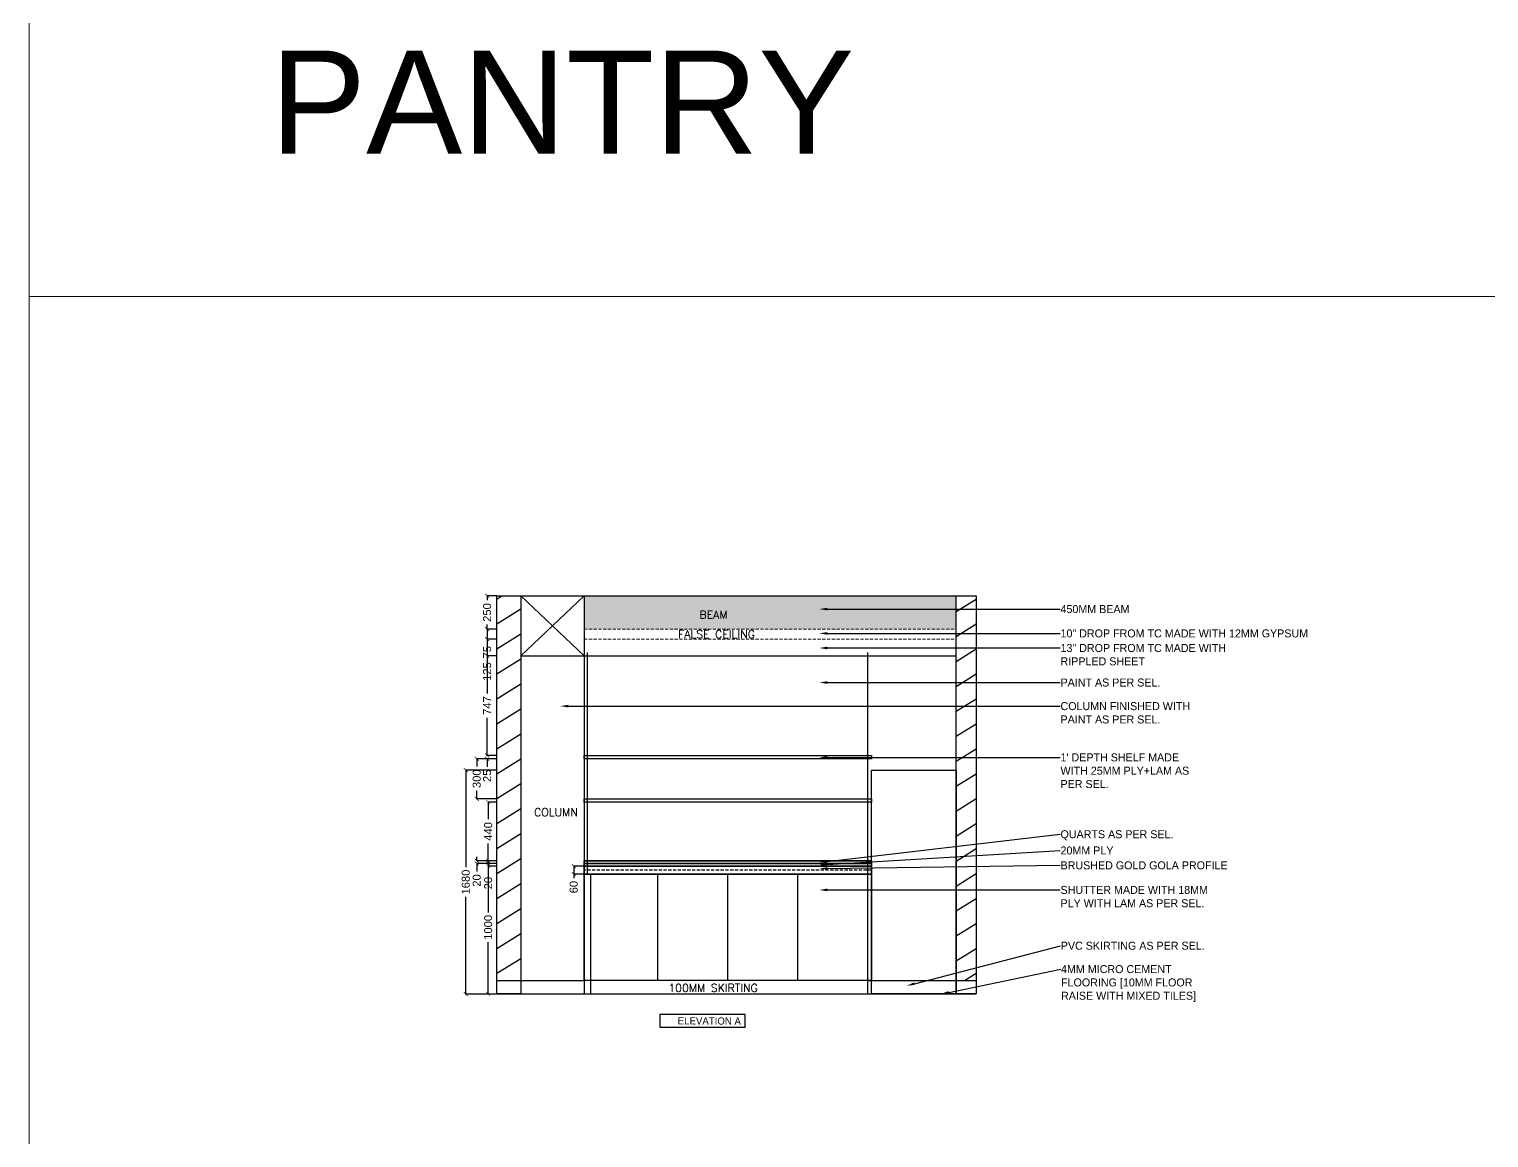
# Model space of a CAD drawing. Header units: millimetres. Extents: x 1464389 to 1998638, y -29162 to 256806.
# Drawn here: x 1520964 to 1531908, y 20791 to 29108 of the extents above; entities that cross this region are included whole.
import ezdxf
from ezdxf import colors
from ezdxf.entities.mleader import LeaderData, LeaderLine
from ezdxf.math import Vec2, Vec3

# ---------------------------------------------------------------- set-up
doc = ezdxf.new("R2010")
doc.units = ezdxf.units.MM
doc.header["$LTSCALE"] = 15
doc.header["$PDMODE"] = 35
doc.linetypes.add('HIDDEN', pattern=[9.525, 6.35, -3.175])
doc.layers.get('0').update_dxf_attribs({"lineweight": 5})
for name, color, linetype, lineweight in [('dimension', 1, 'Continuous', 25), ('false ceiling', 124, 'Continuous', 9), ('LS_DR_TEXT', 7, 'Continuous', 13)]:
    doc.layers.add(name, color=color, linetype=linetype, lineweight=lineweight)
doc.layers.add('Furnitures', color=7, linetype='Continuous', lineweight=25, true_color=0x753b00)
for name, color, linetype in [('Layer 1', 7, 'Continuous'), ('NEW WALL', 5, 'Continuous'), ('Text', 250, 'Continuous')]:
    doc.layers.add(name, color=color, linetype=linetype)
doc.layers.add('TEXTS', color=7, linetype='Continuous', true_color=0x636466)
doc.styles.add('ARIAL', font='arial.ttf')
doc.styles.add('ROMANS', font='romans.shx')
doc.dimstyles.new('SC-25', dxfattribs={"dimtxt": 60, "dimasz": 30, "dimexe": 0, "dimexo": 0, "dimgap": 25, "dimtad": 0, "dimdec": 0, "dimzin": 0, "dimdsep": 46, "dimtxsty": 'ARIAL', "dimblk": 'ARCHTICK', "dimcen": 0.09, "dimdle": 3, "dimclrd": 251, "dimclre": 251, "dimclrt": 1, "dimadec": 0, "dimazin": 0, "dimtfac": 1, "dimtdec": 0, "dimtofl": 0, "dimtmove": 0, "dimatfit": 2, "dimfxl": 100, "dimtolj": 1, "dimtzin": 0, "dimarcsym": 0})

# ---------------------------------------------------------------- blocks, each defined once
blk = doc.blocks.new('_ArchTick')
at = {"color": 0, "linetype": 'ByBlock', "const_width": 0.15}
blk.add_lwpolyline([(-0.5, -0.5), (0.5, 0.5)], dxfattribs=at)
blk = doc.blocks.new('*D1529')
at = {"layer": 'Defpoints', "color": 0, "ltscale": 0.25, "transparency": 16777216}
for p in [(1524470, 24857), (1524398, 24607), (1524470, 24607)]:
    blk.add_point(p, dxfattribs=at)
at = {"layer": 'dimension', "color": 251, "lineweight": -2, "ltscale": 0.25, "transparency": 16777216}
for p, q in [((1524398, 24860), (1524398, 24824)), ((1524470, 24857), (1524398, 24857)), ((1524398, 24604), (1524398, 24641)), ((1524470, 24607), (1524398, 24607))]:
    blk.add_line(p, q, dxfattribs=at)
at = {"layer": 'dimension', "color": 251, "lineweight": -2, "ltscale": 0.25, "transparency": 16777216, "xscale": 30, "yscale": 30, "zscale": 30}
for p, rotation in [((1524398, 24857), 90), ((1524398, 24607), 270)]:
    blk.add_blockref('_ArchTick', p, dxfattribs=dict(at, rotation=rotation))
at = {"layer": 'dimension', "color": 1, "ltscale": 0.25, "transparency": 16777216, "insert": (1524398, 24732), "char_height": 60, "attachment_point": 5, "rotation": 90, "style": 'ARIAL'}
blk.add_mtext('\\A1;250', dxfattribs=at)
blk = doc.blocks.new('*D1530')
at = {"layer": 'Defpoints', "color": 0, "ltscale": 0.25, "transparency": 16777216}
for p in [(1524398, 24532), (1524470, 24607), (1524470, 24532)]:
    blk.add_point(p, dxfattribs=at)
at = {"layer": 'dimension', "color": 251, "lineweight": -2, "ltscale": 0.25, "transparency": 16777216}
for p, q in [((1524398, 24610), (1524398, 24532)), ((1524470, 24607), (1524398, 24607)), ((1524470, 24532), (1524398, 24532)), ((1524398, 24532), (1524398, 24502))]:
    blk.add_line(p, q, dxfattribs=at)
at = {"layer": 'dimension', "color": 251, "lineweight": -2, "ltscale": 0.25, "transparency": 16777216, "xscale": 30, "yscale": 30, "zscale": 30}
for p, rotation in [((1524398, 24607), 90), ((1524398, 24532), 270)]:
    blk.add_blockref('_ArchTick', p, dxfattribs=dict(at, rotation=rotation))
at = {"layer": 'dimension', "color": 1, "ltscale": 0.25, "transparency": 16777216, "insert": (1524398, 24434), "char_height": 60, "attachment_point": 5, "rotation": 90, "style": 'ARIAL'}
blk.add_mtext('\\A1;75', dxfattribs=at)
blk = doc.blocks.new('*D1531')
at = {"layer": 'Defpoints', "color": 0, "ltscale": 0.25, "transparency": 16777216}
for p in [(1524470, 24532), (1524398, 24407), (1524470, 24407)]:
    blk.add_point(p, dxfattribs=at)
at = {"layer": 'dimension', "color": 251, "lineweight": -2, "ltscale": 0.25, "transparency": 16777216}
for p, q in [((1524398, 24535), (1524398, 24407)), ((1524470, 24532), (1524398, 24532)), ((1524470, 24407), (1524398, 24407)), ((1524398, 24407), (1524398, 24377))]:
    blk.add_line(p, q, dxfattribs=at)
at = {"layer": 'dimension', "color": 251, "lineweight": -2, "ltscale": 0.25, "transparency": 16777216, "xscale": 30, "yscale": 30, "zscale": 30}
for p, rotation in [((1524398, 24532), 90), ((1524398, 24407), 270)]:
    blk.add_blockref('_ArchTick', p, dxfattribs=dict(at, rotation=rotation))
at = {"layer": 'dimension', "color": 1, "ltscale": 0.25, "transparency": 16777216, "insert": (1524398, 24289), "char_height": 60, "attachment_point": 5, "rotation": 90, "style": 'ARIAL'}
blk.add_mtext('\\A1;125', dxfattribs=at)
blk = doc.blocks.new('*D1532')
at = {"layer": 'Defpoints', "color": 0, "ltscale": 0.25, "transparency": 16777216}
for p in [(1524470, 24407), (1524398, 23660), (1524470, 23660)]:
    blk.add_point(p, dxfattribs=at)
at = {"layer": 'dimension', "color": 251, "lineweight": -2, "ltscale": 0.25, "transparency": 16777216}
for p, q in [((1524398, 24410), (1524398, 24125)), ((1524470, 24407), (1524398, 24407)), ((1524398, 23657), (1524398, 23943)), ((1524470, 23660), (1524398, 23660))]:
    blk.add_line(p, q, dxfattribs=at)
at = {"layer": 'dimension', "color": 251, "lineweight": -2, "ltscale": 0.25, "transparency": 16777216, "xscale": 30, "yscale": 30, "zscale": 30}
for p, rotation in [((1524398, 24407), 90), ((1524398, 23660), 270)]:
    blk.add_blockref('_ArchTick', p, dxfattribs=dict(at, rotation=rotation))
at = {"layer": 'dimension', "color": 1, "ltscale": 0.25, "transparency": 16777216, "insert": (1524398, 24034), "char_height": 60, "attachment_point": 5, "rotation": 90, "style": 'ARIAL'}
blk.add_mtext('\\A1;747', dxfattribs=at)
blk = doc.blocks.new('*D1533')
at = {"layer": 'Defpoints', "color": 0, "ltscale": 0.25, "transparency": 16777216}
for p in [(1524470, 23660), (1524398, 23635), (1524470, 23635)]:
    blk.add_point(p, dxfattribs=at)
at = {"layer": 'dimension', "color": 251, "lineweight": -2, "ltscale": 0.25, "transparency": 16777216}
for p, q in [((1524398, 23660), (1524398, 23690)), ((1524470, 23660), (1524398, 23660)), ((1524470, 23635), (1524398, 23635)), ((1524398, 23635), (1524398, 23575))]:
    blk.add_line(p, q, dxfattribs=at)
at = {"layer": 'dimension', "color": 251, "lineweight": -2, "ltscale": 0.25, "transparency": 16777216, "xscale": 30, "yscale": 30, "zscale": 30}
for p, rotation in [((1524398, 23660), 270), ((1524398, 23635), 90)]:
    blk.add_blockref('_ArchTick', p, dxfattribs=dict(at, rotation=rotation))
at = {"layer": 'dimension', "color": 1, "ltscale": 0.25, "transparency": 16777216, "insert": (1524398, 23507), "char_height": 60, "attachment_point": 5, "rotation": 90, "style": 'ARIAL'}
blk.add_mtext('\\A1;25', dxfattribs=at)
blk = doc.blocks.new('*D1534')
at = {"layer": 'Defpoints', "color": 0, "ltscale": 0.25, "transparency": 16777216}
for p in [(1524470, 23635), (1524320, 23335), (1524470, 23335)]:
    blk.add_point(p, dxfattribs=at)
at = {"layer": 'dimension', "color": 251, "lineweight": -2, "ltscale": 0.25, "transparency": 16777216}
for p, q in [((1524320, 23638), (1524320, 23577)), ((1524470, 23635), (1524320, 23635)), ((1524320, 23332), (1524320, 23394)), ((1524470, 23335), (1524320, 23335))]:
    blk.add_line(p, q, dxfattribs=at)
at = {"layer": 'dimension', "color": 251, "lineweight": -2, "ltscale": 0.25, "transparency": 16777216, "xscale": 30, "yscale": 30, "zscale": 30}
for p, rotation in [((1524320, 23635), 90), ((1524320, 23335), 270)]:
    blk.add_blockref('_ArchTick', p, dxfattribs=dict(at, rotation=rotation))
at = {"layer": 'dimension', "color": 1, "ltscale": 0.25, "transparency": 16777216, "insert": (1524320, 23485), "char_height": 60, "attachment_point": 5, "rotation": 90, "style": 'ARIAL'}
blk.add_mtext('\\A1;300', dxfattribs=at)
blk = doc.blocks.new('*D1535')
at = {"layer": 'Defpoints', "color": 0, "ltscale": 0.25, "transparency": 16777216}
for p in [(1524470, 23310), (1524406, 22870), (1524470, 22870)]:
    blk.add_point(p, dxfattribs=at)
at = {"layer": 'dimension', "color": 251, "lineweight": -2, "ltscale": 0.25, "transparency": 16777216}
for p, q in [((1524406, 23313), (1524406, 23183)), ((1524470, 23310), (1524406, 23310)), ((1524406, 22867), (1524406, 22998)), ((1524470, 22870), (1524406, 22870))]:
    blk.add_line(p, q, dxfattribs=at)
at = {"layer": 'dimension', "color": 251, "lineweight": -2, "ltscale": 0.25, "transparency": 16777216, "xscale": 30, "yscale": 30, "zscale": 30}
for p, rotation in [((1524406, 23310), 90), ((1524406, 22870), 270)]:
    blk.add_blockref('_ArchTick', p, dxfattribs=dict(at, rotation=rotation))
at = {"layer": 'dimension', "color": 1, "ltscale": 0.25, "transparency": 16777216, "insert": (1524406, 23090), "char_height": 60, "attachment_point": 5, "rotation": 90, "style": 'ARIAL'}
blk.add_mtext('\\A1;440', dxfattribs=at)
blk = doc.blocks.new('*D1536')
at = {"layer": 'Defpoints', "color": 0, "ltscale": 0.25, "transparency": 16777216}
for p in [(1524320, 22850), (1524470, 22870), (1524470, 22850)]:
    blk.add_point(p, dxfattribs=at)
at = {"layer": 'dimension', "color": 251, "lineweight": -2, "ltscale": 0.25, "transparency": 16777216}
for p, q in [((1524320, 22870), (1524320, 22900)), ((1524470, 22870), (1524320, 22870)), ((1524470, 22850), (1524320, 22850)), ((1524320, 22850), (1524320, 22790))]:
    blk.add_line(p, q, dxfattribs=at)
at = {"layer": 'dimension', "color": 251, "lineweight": -2, "ltscale": 0.25, "transparency": 16777216, "xscale": 30, "yscale": 30, "zscale": 30}
for p, rotation in [((1524320, 22870), 270), ((1524320, 22850), 90)]:
    blk.add_blockref('_ArchTick', p, dxfattribs=dict(at, rotation=rotation))
at = {"layer": 'dimension', "color": 1, "ltscale": 0.25, "transparency": 16777216, "insert": (1524320, 22722), "char_height": 60, "attachment_point": 5, "rotation": 90, "style": 'ARIAL'}
blk.add_mtext('\\A1;20', dxfattribs=at)
blk = doc.blocks.new('*D1537')
at = {"layer": 'Defpoints', "color": 0, "ltscale": 0.25, "transparency": 16777216}
for p in [(1524406, 22830), (1524470, 22850), (1524470, 22830)]:
    blk.add_point(p, dxfattribs=at)
at = {"layer": 'dimension', "color": 251, "lineweight": -2, "ltscale": 0.25, "transparency": 16777216}
for p, q in [((1524406, 22850), (1524406, 22880)), ((1524470, 22850), (1524406, 22850)), ((1524470, 22830), (1524406, 22830)), ((1524406, 22830), (1524406, 22770))]:
    blk.add_line(p, q, dxfattribs=at)
at = {"layer": 'dimension', "color": 251, "lineweight": -2, "ltscale": 0.25, "transparency": 16777216, "xscale": 30, "yscale": 30, "zscale": 30}
for p, rotation in [((1524406, 22850), 270), ((1524406, 22830), 90)]:
    blk.add_blockref('_ArchTick', p, dxfattribs=dict(at, rotation=rotation))
at = {"layer": 'dimension', "color": 1, "ltscale": 0.25, "transparency": 16777216, "insert": (1524406, 22702), "char_height": 60, "attachment_point": 5, "rotation": 90, "style": 'ARIAL'}
blk.add_mtext('\\A1;20', dxfattribs=at)
blk = doc.blocks.new('*D2109')
at = {"layer": 'Defpoints', "color": 0, "ltscale": 0.25, "transparency": 16777216}
for p in [(1525047, 22770), (1525125, 22830), (1525125, 22770)]:
    blk.add_point(p, dxfattribs=at)
at = {"layer": 'dimension', "color": 251, "lineweight": -2, "ltscale": 0.25, "transparency": 16777216}
for p, q in [((1525047, 22833), (1525047, 22770)), ((1525125, 22830), (1525047, 22830)), ((1525125, 22770), (1525047, 22770)), ((1525047, 22770), (1525047, 22740))]:
    blk.add_line(p, q, dxfattribs=at)
at = {"layer": 'dimension', "color": 251, "lineweight": -2, "ltscale": 0.25, "transparency": 16777216, "xscale": 30, "yscale": 30, "zscale": 30}
for p, rotation in [((1525047, 22830), 90), ((1525047, 22770), 270)]:
    blk.add_blockref('_ArchTick', p, dxfattribs=dict(at, rotation=rotation))
at = {"layer": 'dimension', "color": 1, "ltscale": 0.25, "transparency": 16777216, "insert": (1525047, 22672), "char_height": 60, "attachment_point": 5, "rotation": 90, "style": 'ARIAL'}
blk.add_mtext('\\A1;60', dxfattribs=at)
blk = doc.blocks.new('*D1538')
at = {"layer": 'Defpoints', "color": 0, "ltscale": 0.25, "transparency": 16777216}
for p in [(1524470, 22870), (1524406, 21870), (1524470, 21870)]:
    blk.add_point(p, dxfattribs=at)
at = {"layer": 'dimension', "color": 251, "lineweight": -2, "ltscale": 0.25, "transparency": 16777216}
for p, q in [((1524406, 22873), (1524406, 22482)), ((1524470, 22870), (1524406, 22870)), ((1524406, 21867), (1524406, 22259)), ((1524470, 21870), (1524406, 21870))]:
    blk.add_line(p, q, dxfattribs=at)
at = {"layer": 'dimension', "color": 251, "lineweight": -2, "ltscale": 0.25, "transparency": 16777216, "xscale": 30, "yscale": 30, "zscale": 30}
for p, rotation in [((1524406, 22870), 90), ((1524406, 21870), 270)]:
    blk.add_blockref('_ArchTick', p, dxfattribs=dict(at, rotation=rotation))
at = {"layer": 'dimension', "color": 1, "ltscale": 0.25, "transparency": 16777216, "insert": (1524406, 22370), "char_height": 60, "attachment_point": 5, "rotation": 90, "style": 'ARIAL'}
blk.add_mtext('\\A1;1000', dxfattribs=at)
blk = doc.blocks.new('*D1539')
at = {"layer": 'Defpoints', "color": 0, "ltscale": 0.25, "transparency": 16777216}
for p in [(1524470, 23550), (1524238, 21870), (1524470, 21870)]:
    blk.add_point(p, dxfattribs=at)
at = {"layer": 'dimension', "color": 251, "lineweight": -2, "ltscale": 0.25, "transparency": 16777216}
for p, q in [((1524238, 23553), (1524238, 22822)), ((1524470, 23550), (1524238, 23550)), ((1524238, 21867), (1524238, 22599)), ((1524470, 21870), (1524238, 21870))]:
    blk.add_line(p, q, dxfattribs=at)
at = {"layer": 'dimension', "color": 251, "lineweight": -2, "ltscale": 0.25, "transparency": 16777216, "xscale": 30, "yscale": 30, "zscale": 30}
for p, rotation in [((1524238, 23550), 90), ((1524238, 21870), 270)]:
    blk.add_blockref('_ArchTick', p, dxfattribs=dict(at, rotation=rotation))
at = {"layer": 'dimension', "color": 1, "ltscale": 0.25, "transparency": 16777216, "insert": (1524238, 22710), "char_height": 60, "attachment_point": 5, "rotation": 90, "style": 'ARIAL'}
blk.add_mtext('\\A1;1680', dxfattribs=at)

msp = doc.modelspace()

# ---------------------------------------------------------------- hatches: boundary and pattern name
at = {"layer": 'Layer 1', "ltscale": 0.25}
h = msp.add_hatch(dxfattribs=at)
h.set_pattern_fill('ANSI31', color=8, scale=50, angle=167)
h.set_pattern_definition([(212, (698769.95, 199813.63), (84.124683, -134.627635), [])])
h.paths.add_polyline_path([(1524650.1, 24857.3), (1524470.1, 24857.3), (1524470.1, 21970.3), (1524650.1, 21970.3)])
h.paths.add_polyline_path([(1528065, 24206.9), (1527915, 24206.9), (1527915, 24029.7), (1528065, 24029.7)])
h.paths.add_polyline_path([(1528065, 24465.8), (1527915, 24465.8), (1527915, 24206.9), (1528065, 24206.9)])
h.paths.add_polyline_path([(1528065, 24575.2), (1527915, 24575.2), (1527915, 24465.8), (1528065, 24465.8)])
h.paths.add_polyline_path([(1528065, 24757.7), (1527915, 24757.7), (1527915, 24575.2), (1528065, 24575.2)])
h.paths.add_polyline_path([(1528065, 24857.3), (1527915, 24857.3), (1527915, 24757.7), (1528065, 24757.7)])
h.paths.add_polyline_path([(1528065, 24029.7), (1527915, 24029.7), (1527915, 23645.3), (1528065, 23645.3)])
h.paths.add_polyline_path([(1528065, 23645.3), (1527915, 23645.3), (1527915, 22977.8), (1528065, 22995.3)])
h.paths.add_polyline_path([(1528065, 22995.3), (1527915, 22977.8), (1527915, 22899.9), (1528065, 22909)])
h.paths.add_polyline_path([(1528065, 22909), (1527915, 22899.9), (1527915, 22825), (1528065, 22827)])
h.paths.add_polyline_path([(1528065, 22827), (1527915, 22825), (1527915, 22651.1), (1528065, 22651.1)])
h.paths.add_polyline_path([(1528065, 22651.1), (1527915, 22651.1), (1527915, 22029), (1528065, 22068)])
h.paths.add_polyline_path([(1528065, 22068), (1527915, 22029), (1527915, 21970.3), (1528065, 21970.3)])
h.paths.add_polyline_path([(1533294.6, 24857.3), (1533114.6, 24857.3), (1533114.6, 21870.3), (1533294.6, 21870.3)])
h.paths.add_polyline_path([(1536709.4, 24857.3), (1536559.4, 24857.3), (1536559.4, 21870.3), (1536709.4, 21870.3)])
h = msp.add_hatch(dxfattribs=at)
h.set_pattern_fill('AR-CONC', color=8, angle=225)
h.set_pattern_definition([(275, (698769.95, 199813.63), (-140.09465, -117.55338), [19.05, -209.55]), (220, (698769.95, 199813.63), (160.018453, -110.17673), [15.24, -167.640584]), (325.451445, (698758.28, 199803.84), (19.923798, -227.730102), [16.19001, -178.090245]), (271.1842, (698805.88, 199777.71), (-221.410243, -161.95341), [28.575, -314.325]), (321.635558, (698787.42, 199764.22), (7.08662, -342.82676), [24.28502, -267.13561]), (216.18415, (698805.88, 199777.7), (7.08662, -342.82676), [22.85997, -251.45973]), (246, (698778.93, 199768.73), (-179.51998, -34.89515), [19.05, -209.55]), (191, (698778.93, 199768.73), (86.539927, -173.941193), [15.24, -167.64]), (296.451445, (698763.97, 199765.82), (-92.980052, -208.836343), [16.19001, -178.089938]), (262.5, (698769.955, 199813.63), (57.605469, -61.9734137), [0, -165.608, 0, -170.18, 0, -168.275]), (232.5, (698769.955, 199813.63), (23.589727, -118.087), [0, -97.028, 0, -161.798, 0, -64.135]), (192.5, (698810.006, 199853.685), (-99.927863, -91.8261956), [0, -63.5, 0, -198.12, 0, -262.89]), (182.5, (698827.97, 199871.65), (-86.763904, -122.722393), [0, -82.55, 0, -131.572, 0, -186.69])])
h.paths.add_polyline_path([(1525125.1, 24857.3), (1525125.1, 24607.3), (1527915, 24607.3), (1527915, 24857.3)])
h.paths.add_polyline_path([(1533769.6, 24857.3), (1533769.6, 24607.3), (1536559.4, 24607.3), (1536559.4, 24857.3)])
h.paths.add_polyline_path([(1534619.3, 24670.8), (1534860.8, 24670.8), (1534860.8, 24760.8), (1534619.3, 24760.8)], flags=24)

# ---------------------------------------------------------------- linework, layer by layer
at = {"ltscale": 0.25}
msp.add_line((1520964.5, 27101.7), (1566247, 27101.7), dxfattribs=at)
msp.add_lwpolyline([(1520964.5, 232978.4), (1662718.6, 232978.4), (1662718.6, -21144.5), (1520964.5, -21144.5)], close=True)
at = {"layer": 'false ceiling', "linetype": 'HIDDEN', "ltscale": 0.25}
for p, q in [((1525125.1, 24607.3), (1527915, 24607.3)), ((1525125.1, 24532.3), (1527915, 24532.3))]:
    msp.add_line(p, q, dxfattribs=at)
at = {"layer": 'Furnitures', "color": 32, "ltscale": 0.25, "true_color": 0xcd6928}
for p, q in [((1525151.2, 22770.3), (1525151.2, 24432.3)), ((1527252.6, 22770.3), (1527252.6, 24432.3))]:
    msp.add_line(p, q, dxfattribs=at)
at = {"layer": 'Furnitures', "color": 18, "ltscale": 0.25, "true_color": 0x000000}
msp.add_line((1527280, 22870.3), (1525125.1, 22870.3), dxfattribs=at)
at = {"layer": 'Furnitures', "ltscale": 0.25}
for p, q in [((1527280, 22850.3), (1525125.1, 22850.3)), ((1527280, 22830.3), (1525125.1, 22830.3)), ((1525174.6, 21870.3), (1525174.6, 22770.3)), ((1525677.6, 21970.3), (1525677.6, 22770.3)), ((1526202.6, 21970.3), (1526202.6, 22770.3)), ((1526727.6, 21970.3), (1526727.6, 22770.3)), ((1527252.6, 21870.3), (1527252.6, 22770.3)), ((1527252.6, 22770.3), (1527280, 22770.3))]:
    msp.add_line(p, q, dxfattribs=at)
at = {"layer": 'Furnitures', "linetype": 'HIDDEN', "ltscale": 0.25}
msp.add_line((1527280, 22800.3), (1525125.1, 22800.3), dxfattribs=at)
at = {"layer": 'Furnitures', "ltscale": 0.25}
for points in [[(1525125.1, 23660.4), (1527280, 23660.4), (1527280, 23635.4), (1525125.1, 23635.4)], [(1527280, 23550.3), (1527915, 23550.3), (1527915, 21870.3), (1527280, 21870.3)], [(1525125.1, 23335.3), (1527280, 23335.3), (1527280, 23310.3), (1525125.1, 23310.3)], [(1525125.1, 22850.3), (1527280, 22850.3), (1527280, 22830.3), (1525125.1, 22830.3)], [(1525125.1, 22830.3), (1527280, 22830.3), (1527280, 22770.3), (1525125.1, 22770.3)], [(1525125.1, 22770.3), (1527280, 22770.3), (1527280, 21970.3), (1525125.1, 21970.3)]]:
    msp.add_lwpolyline(points, close=True, dxfattribs=at)
at = {"layer": 'Furnitures', "color": 18, "ltscale": 0.25, "true_color": 0x000000}
msp.add_lwpolyline([(1525125.1, 22870.3), (1527280, 22870.3), (1527280, 22850.3), (1525125.1, 22850.3)], close=True, dxfattribs=at)
at = {"layer": 'Layer 1', "ltscale": 0.25}
for p, q in [((1524470.1, 24857.3), (1528065, 24857.3)), ((1524650.1, 24857.3), (1525125.1, 24407.3)), ((1525125.1, 24857.3), (1524650.1, 24407.3)), ((1524650.1, 24407.3), (1527915, 24407.3)), ((1524470.1, 21970.3), (1525125.1, 21970.3)), ((1527252.6, 21970.3), (1528065, 21970.3)), ((1524470.1, 21870.3), (1528065, 21870.3))]:
    msp.add_line(p, q, dxfattribs=at)
at = {"layer": 'NEW WALL', "ltscale": 0.25}
msp.add_line((1525125.1, 24857.3), (1525125.1, 21870.3), dxfattribs=at)
for points in [[(1524470.1, 24857.3), (1524650.1, 24857.3), (1524650.1, 21870.3), (1524470.1, 21870.3)], [(1527915, 24857.3), (1528065, 24857.3), (1528065, 21870.3), (1527915, 21870.3)]]:
    msp.add_lwpolyline(points, close=True, dxfattribs=at)
at = {"layer": 'Text', "color": 32, "ltscale": 0.25}
msp.add_lwpolyline([(1526332.6, 21715.5), (1525692.7, 21715.5), (1525692.7, 21622.6), (1526332.6, 21622.6)], close=True, dxfattribs=at)

# ---------------------------------------------------------------- texts
at = {"layer": 'LS_DR_TEXT', "ltscale": 0.25, "char_height": 60, "attachment_point": 1, "style": 'ROMANS'}
for s, width, insert in [('BEAM', 469.919, (1525989.9, 24745.8)), ('FALSE CEILING', 691.654, (1525829.9, 24599.3)), ('\\pxqc;COLUMN', 469.919, (1524679, 23263.5)), ('\\pxqc;100MM SKIRTING', 765.98, (1525708.9, 21945.6))]:
    msp.add_mtext_dynamic_manual_height_columns(s, width=width, gutter_width=375, heights=[0], dxfattribs=dict(at, insert=insert))
at = {"layer": 'LS_DR_TEXT', "insert": (1526301.1, 21639.3), "char_height": 54.107, "attachment_point": 9, "rotation": 359.76961}
msp.add_mtext_dynamic_manual_height_columns('ELEVATION A', width=966.759, gutter_width=202.9, heights=[0], dxfattribs=at)
at = {"layer": 'Text', "color": 3, "style": 'ARIAL'}
msp.add_text('PANTRY ', height=773.26, dxfattribs=at).set_placement((1522770.4, 28174.3))

# ---------------------------------------------------------------- dimensions: what is measured, and where the dimension line sits
at = {"layer": 'dimension', "ltscale": 0.25}
for base, p1, p2, picture, middle in [((1524397.6, 24607.3), (1524470.1, 24857.3), (1524470.1, 24607.3), '*D1529', (1524397.6, 24732.3)), ((1524397.6, 24532.3), (1524470.1, 24607.3), (1524470.1, 24532.3), '*D1530', (1524397.6, 24434.3)), ((1524397.6, 24407.3), (1524470.1, 24532.3), (1524470.1, 24407.3), '*D1531', (1524397.6, 24288.6)), ((1524397.6, 23660.4), (1524470.1, 24407.3), (1524470.1, 23660.4), '*D1532', (1524397.6, 24033.8)), ((1524319.5, 23335.3), (1524470.1, 23635.4), (1524470.1, 23335.3), '*D1534', (1524319.5, 23485.3)), ((1524397.6, 23635.4), (1524470.1, 23660.4), (1524470.1, 23635.4), '*D1533', (1524397.6, 23506.7)), ((1524319.5, 22850.3), (1524470.1, 22870.3), (1524470.1, 22850.3), '*D1536', (1524319.5, 22721.9)), ((1524406, 21870.3), (1524470.1, 22870.3), (1524470.1, 21870.3), '*D1538', (1524406, 22370.3)), ((1524406, 22830.3), (1524470.1, 22850.3), (1524470.1, 22830.3), '*D1537', (1524406, 22701.9)), ((1525046.6, 22770.3), (1525125.1, 22830.3), (1525125.1, 22770.3), '*D2109', (1525046.6, 22672.2))]:
    dim = msp.add_linear_dim(base=base, p1=p1, p2=p2, angle=90, dimstyle='SC-25', dxfattribs=at)
    dim.commit()
    dim.dimension.update_dxf_attribs({"geometry": picture, "text_midpoint": middle})
for base, p1, p2, picture, middle in [((1524238.1, 21870.3), (1524470.1, 23550.3), (1524470.1, 21870.3), '*D1539', (1524238.1, 22710.3)), ((1524406, 22870.3), (1524470.1, 23310.3), (1524470.1, 22870.3), '*D1535', (1524406, 23090.3))]:
    dim = msp.add_linear_dim(base=base, p1=p1, p2=p2, angle=90, dimstyle='SC-25', dxfattribs=at)
    dim.commit()
    dim.dimension.update_dxf_attribs({"geometry": picture, "text_midpoint": middle, "dimtype": 160})

# ---------------------------------------------------------------- leaders
at = {"layer": 'TEXTS', "color": 251, "true_color": 0x636466}
ml = msp.add_multileader_mtext('Standard', dxfattribs=at)
ml.set_content('450MM BEAM', color=(99, 100, 102))
ml.set_leader_properties()
ml.build(insert=Vec2(0, 0))
ml.multileader.update_dxf_attribs({"has_dogleg": 0, "text_right_attachment_type": 6, "dogleg_length": 0.36, "arrow_head_size": 60})
ctx = ml.context
ctx.base_point, ctx.char_height, ctx.arrow_head_size, ctx.plane_origin = Vec3(1528695.1, 24757.7), 60, 60, Vec3(1526893.6, 24752.2)
ctx.right_attachment = 6
notes = []
notes.append((ctx, [(0, (1, 1, 0), (1528694.7, 24757.7), (1, 0), 0.36, [(0, [(1526888.5, 24757.6)], 0, [])])]))
ctx.mtext.insert, ctx.mtext.width, ctx.mtext.flow_direction = Vec3(1528697.1, 24787.7), 993.568, 5
ml = msp.add_multileader_mtext('Standard', dxfattribs=at)
ml.set_content('10" DROP FROM TC MADE WITH 12MM GYPSUM', color=(99, 100, 102))
ml.set_leader_properties()
ml.build(insert=Vec2(0, 0))
ml.multileader.update_dxf_attribs({"has_dogleg": 0, "text_right_attachment_type": 6, "dogleg_length": 0.36, "arrow_head_size": 60})
ctx = ml.context
ctx.base_point, ctx.char_height, ctx.arrow_head_size, ctx.plane_origin = Vec3(1528695.1, 24575.3), 60, 60, Vec3(1526893.6, 24569.8)
ctx.right_attachment = 6
notes.append((ctx, [(0, (1, 1, 0), (1528694.7, 24575.3), (1, 0), 0.36, [(0, [(1526888.5, 24575.2)], 0, [])])]))
ctx.mtext.insert, ctx.mtext.width, ctx.mtext.flow_direction = Vec3(1528697.1, 24605.3), 2421.278, 5
ml = msp.add_multileader_mtext('Standard', dxfattribs=at)
ml.set_content('13" DROP FROM TC MADE WITH RIPPLED SHEET', color=(99, 100, 102))
ml.set_leader_properties()
ml.build(insert=Vec2(0, 0))
ml.multileader.update_dxf_attribs({"has_dogleg": 0, "text_right_attachment_type": 6, "dogleg_length": 0.36, "arrow_head_size": 60})
ctx = ml.context
ctx.base_point, ctx.char_height, ctx.arrow_head_size, ctx.plane_origin = Vec3(1528695.1, 24465.9), 60, 60, Vec3(1526893.6, 24460.4)
ctx.right_attachment = 6
notes.append((ctx, [(0, (1, 1, 0), (1528694.7, 24465.9), (1, 0), 0.36, [(0, [(1526888.5, 24465.8)], 0, [])])]))
ctx.mtext.insert, ctx.mtext.width, ctx.mtext.flow_direction = Vec3(1528697.1, 24495.9), 1536.187, 5
ml = msp.add_multileader_mtext('Standard', dxfattribs=at)
ml.set_content('PAINT AS PER SEL.', color=(99, 100, 102))
ml.set_leader_properties()
ml.build(insert=Vec2(0, 0))
ml.multileader.update_dxf_attribs({"has_dogleg": 0, "text_right_attachment_type": 6, "dogleg_length": 0.36, "arrow_head_size": 60})
ctx = ml.context
ctx.base_point, ctx.char_height, ctx.arrow_head_size, ctx.plane_origin = Vec3(1528695.1, 24206.9), 60, 60, Vec3(1526893.6, 24201.5)
ctx.right_attachment = 6
notes.append((ctx, [(0, (1, 1, 0), (1528694.7, 24206.9), (1, 0), 0.36, [(0, [(1526888.5, 24206.8)], 0, [])])]))
ctx.mtext.insert, ctx.mtext.width, ctx.mtext.flow_direction = Vec3(1528697.1, 24236.9), 993.568, 5
ml = msp.add_multileader_mtext('Standard', dxfattribs=at)
ml.set_content('COLUMN FINISHED WITH PAINT AS PER SEL.', color=(99, 100, 102))
ml.set_leader_properties()
ml.build(insert=Vec2(0, 0))
ml.multileader.update_dxf_attribs({"has_dogleg": 0, "text_right_attachment_type": 6, "dogleg_length": 0.36, "arrow_head_size": 60})
ctx = ml.context
ctx.base_point, ctx.char_height, ctx.arrow_head_size, ctx.plane_origin = Vec3(1528695.1, 24029.8), 60, 60, Vec3(1526893.6, 24024.3)
ctx.right_attachment = 6
notes.append((ctx, [(0, (1, 1, 0), (1528694.7, 24029.8), (1, 0), 0.36, [(0, [(1524946.3, 24029.7)], 0, [])])]))
ctx.mtext.insert, ctx.mtext.width, ctx.mtext.flow_direction = Vec3(1528697.1, 24059.8), 993.568, 5
ml = msp.add_multileader_mtext('Standard', dxfattribs=at)
ml.set_content("1' DEPTH SHELF MADE WITH 25MM PLY+LAM AS PER SEL.", color=(99, 100, 102))
ml.set_leader_properties()
ml.build(insert=Vec2(0, 0))
ml.multileader.update_dxf_attribs({"has_dogleg": 0, "text_right_attachment_type": 6, "dogleg_length": 0.36, "arrow_head_size": 60})
ctx = ml.context
ctx.base_point, ctx.char_height, ctx.arrow_head_size, ctx.plane_origin = Vec3(1528695.1, 23645.3), 60, 60, Vec3(1526893.6, 23639.9)
ctx.right_attachment = 6
notes.append((ctx, [(0, (1, 1, 0), (1528694.7, 23645.3), (1, 0), 0.36, [(0, [(1526888.5, 23645.2)], 0, [])])]))
ctx.mtext.insert, ctx.mtext.width, ctx.mtext.flow_direction = Vec3(1528697.1, 23675.3), 993.568, 5
ml = msp.add_multileader_mtext('Standard', dxfattribs=at)
ml.set_content('QUARTS AS PER SEL.', color=(99, 100, 102))
ml.set_leader_properties()
ml.build(insert=Vec2(0, 0))
ml.multileader.update_dxf_attribs({"has_dogleg": 0, "text_right_attachment_type": 6, "dogleg_length": 0.36, "arrow_head_size": 60})
ctx = ml.context
ctx.base_point, ctx.char_height, ctx.arrow_head_size, ctx.plane_origin = Vec3(1528695.1, 23068.7), 60, 60, Vec3(1526893.6, 22852.9)
ctx.right_attachment = 6
notes.append((ctx, [(0, (1, 1, 0), (1528694.7, 23068.7), (1, 0), 0.36, [(0, [(1526888.5, 22858.3)], 0, [])])]))
ctx.mtext.insert, ctx.mtext.width, ctx.mtext.flow_direction = Vec3(1528697.1, 23098.7), 1092.514, 5
ml = msp.add_multileader_mtext('Standard', dxfattribs=at)
ml.set_content('20MM PLY', color=(99, 100, 102))
ml.set_leader_properties()
ml.build(insert=Vec2(0, 0))
ml.multileader.update_dxf_attribs({"has_dogleg": 0, "text_right_attachment_type": 6, "dogleg_length": 0.36, "arrow_head_size": 60})
ctx = ml.context
ctx.base_point, ctx.char_height, ctx.arrow_head_size, ctx.plane_origin = Vec3(1528695.1, 22947), 60, 60, Vec3(1526893.6, 22832.6)
ctx.right_attachment = 6
notes.append((ctx, [(0, (1, 1, 0), (1528694.7, 22947), (1, 0), 0.36, [(0, [(1526888.5, 22838)], 0, [])])]))
ctx.mtext.insert, ctx.mtext.width, ctx.mtext.flow_direction = Vec3(1528697.1, 22977), 993.568, 5
ml = msp.add_multileader_mtext('Standard', dxfattribs=at)
ml.set_content('BRUSHED GOLD GOLA PROFILE', color=(99, 100, 102))
ml.set_leader_properties()
ml.build(insert=Vec2(0, 0))
ml.multileader.update_dxf_attribs({"has_dogleg": 0, "text_right_attachment_type": 6, "dogleg_length": 0.36, "arrow_head_size": 60})
ctx = ml.context
ctx.base_point, ctx.char_height, ctx.arrow_head_size, ctx.plane_origin = Vec3(1528695.1, 22835.5), 60, 60, Vec3(1526893.6, 22805.9)
ctx.right_attachment = 6
notes.append((ctx, [(0, (1, 1, 0), (1528694.7, 22835.5), (1, 0), 0.36, [(0, [(1526888.5, 22811.3)], 0, [])])]))
ctx.mtext.insert, ctx.mtext.width, ctx.mtext.flow_direction = Vec3(1528697.1, 22865.5), 1475.626, 5
ml = msp.add_multileader_mtext('Standard', dxfattribs=at)
ml.set_content('SHUTTER MADE WITH 18MM PLY WITH LAM AS PER SEL.', color=(99, 100, 102))
ml.set_leader_properties()
ml.build(insert=Vec2(0, 0))
ml.multileader.update_dxf_attribs({"has_dogleg": 0, "text_right_attachment_type": 6, "dogleg_length": 0.36, "arrow_head_size": 60})
ctx = ml.context
ctx.base_point, ctx.char_height, ctx.arrow_head_size, ctx.plane_origin = Vec3(1528695.1, 22651.1), 60, 60, Vec3(1526893.6, 22645.6)
ctx.right_attachment = 6
notes.append((ctx, [(0, (1, 1, 0), (1528694.7, 22651.1), (1, 0), 0.36, [(0, [(1526888.5, 22651)], 0, [])])]))
ctx.mtext.insert, ctx.mtext.width, ctx.mtext.flow_direction = Vec3(1528697.1, 22681.1), 1152.293, 5
ml = msp.add_multileader_mtext('Standard', dxfattribs=at)
ml.set_content('PVC SKIRTING AS PER SEL.', color=251)
ml.set_leader_properties()
ml.build(insert=Vec2(0, 0))
ml.multileader.update_dxf_attribs({"has_dogleg": 0, "text_right_attachment_type": 6, "dogleg_length": 0.36, "arrow_head_size": 60})
ctx = ml.context
ctx.base_point, ctx.char_height, ctx.arrow_head_size, ctx.plane_origin = Vec3(1528697.1, 22232.5), 60, 60, Vec3(1527544.3, 21932.5)
ctx.right_attachment = 6
notes.append((ctx, [(0, (1, 1, 0), (1528696.7, 22232.5), (1, 0), 0.36, [(0, [(1527544.3, 21932.5)], 0, [])])]))
ctx.mtext.insert, ctx.mtext.flow_direction = Vec3(1528699.1, 22262.5), 5
ml = msp.add_multileader_mtext('Standard', dxfattribs=at)
ml.set_content('4MM MICRO CEMENT\\PFLOORING [10MM FLOOR\\PRAISE WITH MIXED TILES]', color=251)
ml.set_leader_properties()
ml.build(insert=Vec2(0, 0))
ml.multileader.update_dxf_attribs({"has_dogleg": 0, "text_right_attachment_type": 6, "dogleg_length": 0.36, "arrow_head_size": 60})
ctx = ml.context
ctx.base_point, ctx.char_height, ctx.arrow_head_size, ctx.plane_origin = Vec3(1528699.1, 22057.2), 60, 60, Vec3(1531489.9, 21986.5)
ctx.right_attachment = 6
notes.append((ctx, [(1, (1, 1, 0), (1528698.7, 22057.2), (1, 0), 0.36, [(0, [(1527800, 21870.3)], 0, [])])]))
ctx.mtext.insert, ctx.mtext.flow_direction = Vec3(1528701.1, 22087.2), 5
for ctx, leaders in notes:
    for number, flags, end, landing, length, lines in leaders:
        leader = LeaderData()
        leader.index, (leader.has_last_leader_line, leader.has_dogleg_vector, leader.attachment_direction) = number, flags
        leader.last_leader_point, leader.dogleg_vector, leader.dogleg_length = Vec3(end), Vec3(landing), length
        for number, points, colour, breaks in lines:
            line = LeaderLine()
            line.index, line.vertices, line.color, line.breaks = number, Vec3.list(points), colors.encode_raw_color(colour), breaks
            leader.lines.append(line)
        ctx.leaders.append(leader)

doc.saveas('drawing.dxf')
